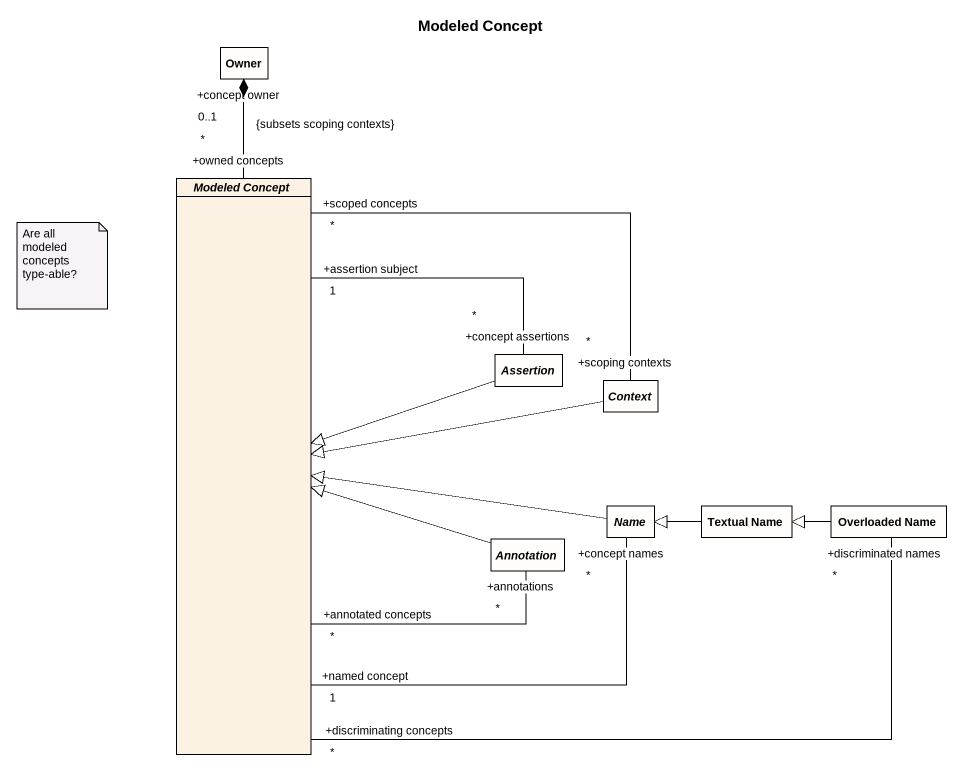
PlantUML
@startuml
title Modeled Concept
hide circle
hide empty members
class Owner #FFFDFC
abstract class "Modeled Concept" as Modeled_Concept
abstract class Assertion #FFFDFC
abstract class Context #FFFDFC
abstract class Name #FFFDFC
class "Textual Name" as Textual_Name #FFFDFC
class "Overloaded Name" as Overloaded_Name #FFFDFC
abstract class "Annotation" as Annotation_ #FFFDFC
Modeled_Concept "+owned concepts\n*" -up-* "+concept owner\n0..1\n{subsets scoping contexts}" Owner
Modeled_Concept "+scoped concepts\n*" -right- "+scoping contexts\n*" Context
Modeled_Concept "+named concept\n1" -right- "+concept names\n*" Name
Modeled_Concept "+annotated concepts\n*" -right- "+annotations\n*" Annotation_
Assertion "+concept assertions\n*" -left- "+assertion subject\n1" Modeled_Concept
Assertion -left-|> Modeled_Concept
Context -left-|> Modeled_Concept
Name -left-|> Modeled_Concept
Textual_Name -left-|> Name
Overloaded_Name "+discriminated names\n*" -left- "+discriminating concepts\n*" Modeled_Concept
Overloaded_Name -left-|> Textual_Name
Annotation_ -left-|> Modeled_Concept
note as N1
  Are all modeled concepts type-able?
end note
@enduml
